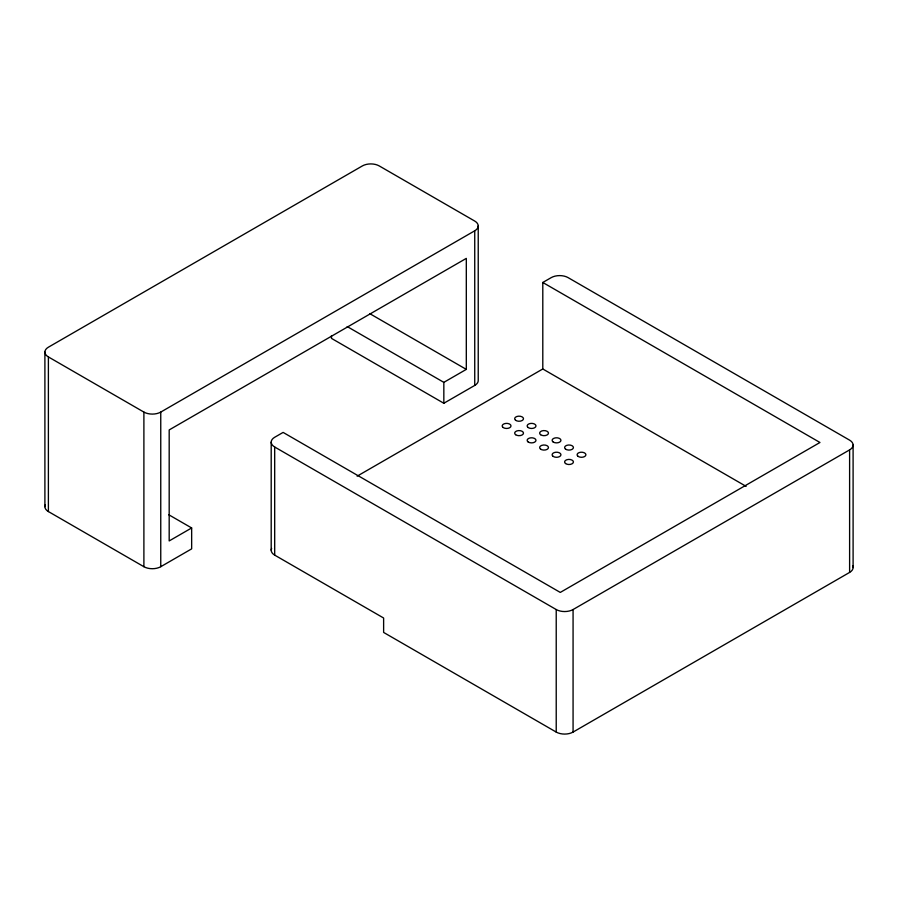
<?xml version="1.0" encoding="UTF-8"?>
<svg xmlns="http://www.w3.org/2000/svg" width="898" height="898" viewBox="0 0 898 898"><rect width="100%" height="100%" fill="white"/><g stroke="black" fill="none" stroke-linecap="round" stroke-linejoin="round"><path stroke-width="1.35" d="M48.391 356.933L143.893 412.081A11.921 6.881 0 0 0 160.753 412.081L474.739 230.797A11.921 6.881 0 0 0 474.739 221.065L379.237 165.928A11.921 6.881 0 0 0 362.377 165.928L48.391 347.2A11.921 6.881 0 0 0 48.391 356.933L48.391 511.557L143.893 566.705A11.921 6.881 0 0 0 160.753 566.705L191.656 548.858L191.656 527.957L168.701 514.711M746.126 486.368L542.796 368.977L542.796 282.477L551.226 277.617A11.921 6.881 0 0 1 568.086 277.617L849.609 440.155A11.921 6.881 0 0 1 849.609 449.887L849.609 572.419L573.07 732.072A11.921 6.881 0 0 1 556.221 732.072L383.626 632.428L383.626 618.015L274.687 555.121A11.921 6.881 0 0 1 271.611 548.476M191.656 527.957L169.183 540.933L169.183 429.929L466.309 258.377L466.309 369.381L443.837 382.357L347.189 326.558M331.485 335.605L331.485 338.389L443.837 403.258L474.739 385.422A11.921 6.881 0 0 0 478.23 380.561L478.23 225.926M357.135 476.165L542.796 368.977M542.796 282.477L819.964 442.49L560.273 592.422L283.117 432.409L274.687 437.27A11.921 6.881 0 0 0 274.687 447.002L556.221 609.54A11.921 6.881 0 0 0 573.07 609.54L849.609 449.887M369.662 313.582L466.309 369.381M853.1 445.015L853.1 567.558M573.07 609.54L573.07 732.072M556.221 609.54L556.221 732.072M474.739 230.797L474.739 385.422M443.837 382.357L443.837 403.258M274.687 447.002L274.687 555.121M271.196 442.13L271.196 550.261M160.753 412.081L160.753 566.705M143.893 412.081L143.893 566.705M44.9 352.072L44.9 506.697M852.696 565.774A11.921 6.881 0 0 1 849.609 572.419M48.391 511.557A11.921 6.881 0 0 1 45.304 504.912M528.058 441.883A4.411 2.548 0 0 0 535.646 441.311A4.411 2.548 0 0 0 530.987 437.809A4.411 2.548 0 0 0 528.058 441.883M540.551 449.09A4.411 2.548 0 0 0 548.128 448.517A4.411 2.548 0 0 0 543.47 445.015A4.411 2.548 0 0 0 540.551 449.09M503.093 427.47A4.411 2.548 0 0 0 510.67 426.898A4.411 2.548 0 0 0 506.023 423.396A4.411 2.548 0 0 0 503.093 427.47M553.033 456.296A4.411 2.548 0 0 0 560.61 455.724A4.411 2.548 0 0 0 555.952 452.222A4.411 2.548 0 0 0 553.033 456.296M565.516 449.09A4.411 2.548 0 0 0 573.092 448.517A4.411 2.548 0 0 0 568.445 445.015A4.411 2.548 0 0 0 565.516 449.09M553.033 441.883A4.411 2.548 0 0 0 560.61 441.311A4.411 2.548 0 0 0 555.952 437.809A4.411 2.548 0 0 0 553.033 441.883M577.998 456.296A4.411 2.548 0 0 0 585.575 455.724A4.411 2.548 0 0 0 580.927 452.222A4.411 2.548 0 0 0 577.998 456.296M565.516 463.514A4.411 2.548 0 0 0 573.092 462.93A4.411 2.548 0 0 0 568.445 459.428A4.411 2.548 0 0 0 565.516 463.514M540.551 434.677A4.411 2.548 0 0 0 548.128 434.104A4.411 2.548 0 0 0 543.47 430.602A4.411 2.548 0 0 0 540.551 434.677M528.058 427.47A4.411 2.548 0 0 0 535.646 426.898A4.411 2.548 0 0 0 530.987 423.396A4.411 2.548 0 0 0 528.058 427.47M515.575 420.264A4.411 2.548 0 0 0 523.152 419.68A4.411 2.548 0 0 0 518.505 416.178A4.411 2.548 0 0 0 515.575 420.264M515.575 434.677A4.411 2.548 0 0 0 523.152 434.104A4.411 2.548 0 0 0 518.505 430.602A4.411 2.548 0 0 0 515.575 434.677"/></g></svg>
